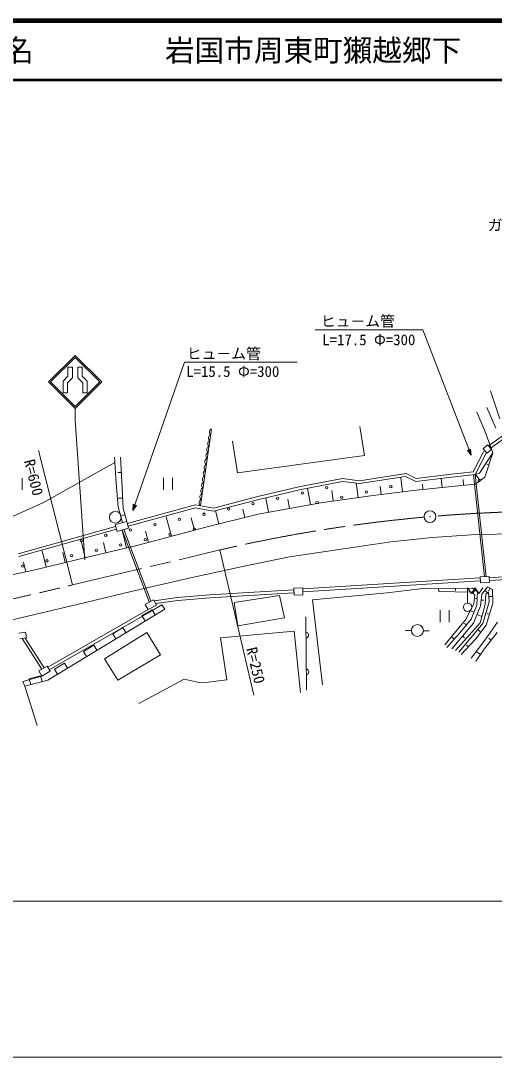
# Model space of a CAD drawing. Units: millimetres, scale not verified. Extents: x 40000 to 680000, y 20000 to 380000.
# Drawn here: x 380667 to 460620, y 205000 to 380000 of the extents above; entities that cross this region are included whole.
import ezdxf
from ezdxf.enums import TextEntityAlignment as Align

# ---------------------------------------------------------------- set-up
doc = ezdxf.new("R2010")
doc.units = ezdxf.units.MM
doc.header["$LTSCALE"] = 1000
doc.linetypes.add('CHAIN', pattern=[18.5, 12, -1.5, 3.5, -1.5])
for name, color, linetype, lineweight in [('M-BGD', 7, 'Continuous', 13), ('M-BMK', 2, 'CHAIN', 13), ('M-BMK-SRVR', 3, 'Continuous', 13), ('M-STR-HTXT', 7, 'Continuous', 13), ('M-STR-STRC', 7, 'Continuous', 13), ('M-TTL', 2, 'Continuous', 140), ('M-TTL-BAND', 7, 'Continuous', 13), ('M-TTL-LINE', 7, 'Continuous', 50), ('M-TTL-TXT', 7, 'Continuous', 13)]:
    doc.layers.add(name, color=color, linetype=linetype, lineweight=lineweight)
doc.styles.add('ＭＳ ゴシック', font='')
doc.styles.get('ＭＳ ゴシック').set_extended_font_data('MS Gothic')

msp = doc.modelspace()

# ---------------------------------------------------------------- linework, layer by layer
at = {"layer": 'M-BGD'}
for p, q in [((461535, 312799), (460006, 317528)), ((457656, 313893), (459028, 310767)), ((459381, 314675), (460871, 311236)), ((438733, 306602), (437947, 311500)), ((412897, 311069), (411001, 298133)), ((412429, 309808), (412392, 309693)), ((412506, 309918), (412429, 309808)), ((412577, 309988), (412506, 309918)), ((412536, 310678), (412519, 310560)), ((412519, 310560), (412522, 310439)), ((412522, 310439), (412564, 310312)), ((412574, 310794), (412536, 310678)), ((412564, 310312), (412611, 310224)), ((412650, 310903), (412574, 310794)), ((412645, 310038), (412577, 309988)), ((412611, 310224), (412662, 310157)), ((412752, 310083), (412645, 310038)), ((412721, 310974), (412650, 310903)), ((412662, 310157), (412752, 310083)), ((412789, 311024), (412721, 310974)), ((412897, 311069), (412789, 311024)), ((459028, 310767), (460350, 307072)), ((459659, 308202), (462762, 310440)), ((459952, 307798), (463055, 310037)), ((412288, 308016), (412217, 307946)), ((412247, 308707), (412230, 308588)), ((412230, 308588), (412233, 308467)), ((412233, 308467), (412275, 308340)), ((412285, 308822), (412247, 308707)), ((412275, 308340), (412322, 308253)), ((412361, 308932), (412285, 308822)), ((412356, 308067), (412288, 308016)), ((412322, 308253), (412373, 308185)), ((412463, 308111), (412356, 308067)), ((412432, 309002), (412361, 308932)), ((412373, 308185), (412463, 308111)), ((412392, 309693), (412375, 309574)), ((412375, 309574), (412377, 309453)), ((412377, 309453), (412419, 309326)), ((412419, 309326), (412467, 309239)), ((412500, 309053), (412432, 309002)), ((412467, 309239), (412518, 309171)), ((412608, 309097), (412500, 309053)), ((412518, 309171), (412608, 309097)), ((416438, 308992), (417264, 303663)), ((459470, 308404), (458739, 307724)), ((460146, 307681), (459470, 308404)), ((396802, 301899), (396527, 306288)), ((397510, 306327), (397785, 301155)), ((411959, 306735), (411941, 306617)), ((411941, 306617), (411944, 306496)), ((411944, 306496), (411986, 306369)), ((411996, 306850), (411959, 306735)), ((411986, 306369), (412033, 306281)), ((412072, 306960), (411996, 306850)), ((412033, 306281), (412084, 306213)), ((412143, 307030), (412072, 306960)), ((412103, 307721), (412086, 307603)), ((412086, 307603), (412088, 307481)), ((412088, 307481), (412130, 307354)), ((412140, 307836), (412103, 307721)), ((412130, 307354), (412178, 307267)), ((412217, 307946), (412140, 307836)), ((412211, 307081), (412143, 307030)), ((412178, 307267), (412229, 307199)), ((412319, 307126), (412211, 307081)), ((412229, 307199), (412319, 307126)), ((417264, 303663), (438733, 306602)), ((458854, 307351), (457066, 303848)), ((459300, 307125), (457389, 303383)), ((460350, 307072), (458148, 303624)), ((458739, 307724), (459415, 307001)), ((460350, 307072), (459053, 302946)), ((459053, 302946), (460350, 307072)), ((459415, 307001), (460146, 307681)), ((384495, 298647), (396583, 305390)), ((411655, 304665), (411638, 304546)), ((411638, 304546), (411640, 304425)), ((411692, 304780), (411655, 304665)), ((411769, 304890), (411692, 304780)), ((411778, 305710), (411759, 305580)), ((411759, 305580), (411762, 305447)), ((411762, 305447), (411808, 305307)), ((411840, 304960), (411769, 304890)), ((411819, 305837), (411778, 305710)), ((411808, 305307), (411860, 305211)), ((411903, 305958), (411819, 305837)), ((411908, 305011), (411840, 304960)), ((411860, 305211), (411916, 305136)), ((411981, 306035), (411903, 305958)), ((412015, 305055), (411908, 305011)), ((411916, 305136), (412015, 305055)), ((412056, 306090), (411981, 306035)), ((412174, 306140), (412056, 306090)), ((412084, 306213), (412174, 306140)), ((459701, 305009), (459367, 305114)), ((380890, 300785), (380890, 302778)), ((397648, 303741), (397073, 303711)), ((404784, 302817), (404784, 300825)), ((406304, 300825), (406304, 302817)), ((411403, 302808), (411366, 302693)), ((411480, 302918), (411403, 302808)), ((411551, 302988), (411480, 302918)), ((411511, 303679), (411493, 303561)), ((411493, 303561), (411496, 303439)), ((411496, 303439), (411538, 303312)), ((411548, 303794), (411511, 303679)), ((411538, 303312), (411586, 303225)), ((411625, 303904), (411548, 303794)), ((411619, 303039), (411551, 302988)), ((411586, 303225), (411636, 303157)), ((411727, 303084), (411619, 303039)), ((411695, 303974), (411625, 303904)), ((411636, 303157), (411727, 303084)), ((411640, 304425), (411682, 304298)), ((411682, 304298), (411730, 304211)), ((411763, 304025), (411695, 303974)), ((411730, 304211), (411781, 304143)), ((411871, 304069), (411763, 304025)), ((411781, 304143), (411871, 304069)), ((445726, 303541), (437874, 302348)), ((445652, 303026), (437881, 301845)), ((445652, 303026), (437881, 301845)), ((445134, 300487), (444831, 302901)), ((447360, 302229), (445652, 303026)), ((447360, 302229), (445652, 303026)), ((447443, 302741), (445726, 303541)), ((452925, 302889), (447360, 302229)), ((452925, 302889), (447360, 302229)), ((452866, 303383), (447443, 302741)), ((457066, 303848), (452866, 303383)), ((457389, 303383), (452925, 302889)), ((457389, 303383), (452925, 302889)), ((457091, 303351), (458951, 286101)), ((458148, 303624), (457389, 303383)), ((457389, 303383), (459249, 286133)), ((459053, 302946), (457401, 301771)), ((457401, 301771), (459053, 302946)), ((458227, 302359), (457474, 303410)), ((397117, 297902), (396802, 301899)), ((397785, 301155), (397943, 297667)), ((411262, 301017), (411191, 300946)), ((411222, 301707), (411204, 301589)), ((411204, 301589), (411207, 301468)), ((411207, 301468), (411249, 301341)), ((411259, 301823), (411222, 301707)), ((411249, 301341), (411297, 301253)), ((411336, 301932), (411259, 301823)), ((411330, 301067), (411262, 301017)), ((411297, 301253), (411347, 301185)), ((411438, 301112), (411330, 301067)), ((411406, 302003), (411336, 301932)), ((411347, 301185), (411438, 301112)), ((411366, 302693), (411349, 302575)), ((411349, 302575), (411351, 302454)), ((411351, 302454), (411393, 302327)), ((411393, 302327), (411441, 302239)), ((411474, 302053), (411406, 302003)), ((411441, 302239), (411492, 302171)), ((411582, 302098), (411474, 302053)), ((411492, 302171), (411582, 302098)), ((427636, 301316), (420725, 299665)), ((434971, 302706), (427636, 301316)), ((434988, 302202), (427741, 300829)), ((434988, 302202), (427741, 300829)), ((429580, 298311), (429073, 301081)), ((437874, 302348), (434971, 302706)), ((437881, 301845), (434988, 302202)), ((437881, 301845), (434988, 302202)), ((437620, 299517), (437279, 301919)), ((441518, 300037), (441344, 301427)), ((453469, 301379), (446942, 300713)), ((446942, 300713), (453469, 301379)), ((448574, 300879), (448483, 301765)), ((451837, 301212), (451680, 302741)), ((457401, 301771), (453469, 301379)), ((453469, 301379), (457401, 301771)), ((455435, 301575), (455340, 302519)), ((397864, 299411), (397001, 299372)), ((410933, 299735), (410915, 299617)), ((410915, 299617), (410918, 299496)), ((410918, 299496), (410960, 299369)), ((410970, 299851), (410933, 299735)), ((410960, 299369), (411008, 299282)), ((411047, 299961), (410970, 299851)), ((411008, 299282), (411058, 299214)), ((411118, 300031), (411047, 299961)), ((411077, 300721), (411060, 300603)), ((411060, 300603), (411062, 300482)), ((411062, 300482), (411104, 300355)), ((411114, 300837), (411077, 300721)), ((411104, 300355), (411152, 300267)), ((411191, 300946), (411114, 300837)), ((411186, 300081), (411118, 300031)), ((411152, 300267), (411203, 300200)), ((411293, 300126), (411186, 300081)), ((411203, 300200), (411293, 300126)), ((420725, 299665), (413223, 297714)), ((427741, 300829), (420846, 299181)), ((427741, 300829), (420846, 299181)), ((422500, 297024), (422052, 299470)), ((426040, 297668), (425750, 299251)), ((439710, 299811), (431350, 298633)), ((431350, 298633), (439710, 299811)), ((433440, 298928), (433193, 300670)), ((446942, 300713), (439710, 299811)), ((439710, 299811), (446942, 300713)), ((377928, 295669), (384495, 298647)), ((397833, 295264), (397117, 297902)), ((397943, 297667), (398560, 295468)), ((410161, 298292), (398656, 295141)), ((410182, 297781), (398788, 294660)), ((410182, 297781), (398788, 294660)), ((413223, 297714), (410161, 298292)), ((413241, 297204), (410182, 297781)), ((413241, 297204), (410182, 297781)), ((410788, 298750), (410771, 298631)), ((410771, 298631), (410773, 298510)), ((410773, 298510), (410815, 298383)), ((410825, 298865), (410788, 298750)), ((410815, 298383), (410863, 298296)), ((410902, 298975), (410825, 298865)), ((410863, 298296), (410914, 298228)), ((410973, 299045), (410902, 298975)), ((410914, 298228), (411004, 298154)), ((411041, 299095), (410973, 299045)), ((411149, 299140), (411041, 299095)), ((411058, 299214), (411149, 299140)), ((420846, 299181), (413241, 297204)), ((420846, 299181), (413241, 297204)), ((418532, 296144), (418182, 297514)), ((431350, 298633), (420730, 296702)), ((420730, 296702), (431350, 298633)), ((398251, 296568), (397821, 296448)), ((406111, 292940), (405233, 296263)), ((409995, 293960), (409443, 296049)), ((420730, 296702), (411937, 294470)), ((411937, 294470), (420730, 296702)), ((414135, 295028), (413558, 297287)), ((396686, 294635), (380228, 290006)), ((396822, 294156), (380358, 289525)), ((396822, 294156), (380358, 289525)), ((398560, 295468), (396606, 294920)), ((396606, 294920), (396931, 293769)), ((396931, 293769), (396822, 294156)), ((396931, 293769), (398885, 294317)), ((398885, 294317), (396931, 293769)), ((398539, 290997), (397818, 294018)), ((398099, 294097), (402645, 281977)), ((398885, 294317), (398560, 295468)), ((398788, 294660), (398885, 294317)), ((411937, 294470), (400286, 291410)), ((400286, 291410), (411937, 294470)), ((397818, 293992), (402364, 281872)), ((402227, 291920), (401725, 293819)), ((384956, 287743), (384271, 290527)), ((400286, 291410), (389806, 288928)), ((389806, 288928), (400286, 291410)), ((391553, 289341), (390867, 292216)), ((395046, 290169), (394625, 291932)), ((389806, 288928), (383339, 287348)), ((383339, 287348), (389806, 288928)), ((388189, 288533), (387773, 290225)), ((383339, 287348), (376016, 285768)), ((376016, 285768), (383339, 287348)), ((381508, 286953), (381154, 288582)), ((459769, 285971), (480967, 287317)), ((428288, 284095), (458246, 285922)), ((428319, 283598), (458276, 285424)), ((459760, 286157), (458238, 286085)), ((458238, 286085), (458286, 285090)), ((459808, 285162), (459760, 286157)), ((459801, 285474), (481037, 286822)), ((419145, 283455), (426799, 283923)), ((428284, 284268), (426790, 284225)), ((426790, 284225), (426825, 283030)), ((428318, 283072), (428284, 284268)), ((448118, 284069), (442533, 283407)), ((451197, 284135), (448118, 284069)), ((451197, 284135), (456957, 284220)), ((451282, 283625), (451197, 284135)), ((456786, 283540), (451282, 283625)), ((454077, 284178), (454082, 283820)), ((456118, 281686), (456118, 284246)), ((456118, 284246), (456758, 283286)), ((456758, 283286), (457398, 284246)), ((457341, 283072), (456786, 283540)), ((456957, 284220), (457810, 283583)), ((457383, 283902), (456985, 283372)), ((457398, 284246), (458038, 283286)), ((457810, 283583), (457682, 281329)), ((458038, 283286), (458678, 284246)), ((458286, 285090), (459808, 285162)), ((458535, 283200), (459474, 284433)), ((459004, 283817), (459526, 283422)), ((459474, 284433), (460327, 283965)), ((459900, 284199), (459626, 283701)), ((460327, 283965), (460370, 281669)), ((403110, 282229), (401705, 281468)), ((403587, 281353), (403110, 282229)), ((403202, 282059), (407157, 282605)), ((403457, 281592), (407213, 282110)), ((407157, 282605), (412575, 283072)), ((407213, 282110), (412611, 282576)), ((412575, 283072), (419145, 283455)), ((412611, 282576), (419176, 282958)), ((416696, 281791), (424341, 282976)), ((417344, 277831), (416696, 281791)), ((419176, 282958), (426830, 283426)), ((424341, 282976), (425194, 279192)), ((426825, 283030), (428318, 283072)), ((442533, 283407), (429955, 282240)), ((429955, 282240), (431596, 267905)), ((457170, 281542), (457341, 283072)), ((457746, 282456), (457463, 282472)), ((458322, 281202), (458535, 283200)), ((458428, 282201), (458845, 282157)), ((458663, 278225), (459772, 281882)), ((459175, 283200), (459090, 281457)), ((459644, 283498), (459175, 283200)), ((459772, 281882), (459644, 283498)), ((460348, 282817), (459699, 282805)), ((385246, 270868), (402183, 280593)), ((404972, 280680), (385261, 268690)), ((385496, 270436), (402432, 280161)), ((385496, 270436), (402432, 280161)), ((402840, 280550), (401134, 279512)), ((401705, 281468), (402183, 280593)), ((402183, 280593), (403587, 281353)), ((402432, 280161), (404502, 281402)), ((403361, 279700), (402840, 280550)), ((404502, 281402), (404972, 280680)), ((451460, 280462), (451460, 278470)), ((452979, 278470), (452979, 280462)), ((455762, 278863), (457170, 281542)), ((457213, 280139), (456566, 280392)), ((457682, 281329), (456743, 278948)), ((457127, 278268), (458322, 281202)), ((459090, 281457), (458236, 278353)), ((460370, 281669), (459260, 277970)), ((401134, 279512), (401654, 278662)), ((425194, 279192), (417344, 277831)), ((428915, 266958), (428830, 279373)), ((452264, 274654), (455762, 278863)), ((453458, 273931), (457127, 278268)), ((458236, 278353), (454098, 273676)), ((456743, 278948), (455122, 277035)), ((455933, 277992), (455617, 278258)), ((457724, 279735), (458527, 279410)), ((459218, 275632), (461138, 278438)), ((459815, 279820), (459447, 279929)), ((381477, 276791), (380358, 276605)), ((381641, 275808), (381477, 276791)), ((394831, 272296), (401985, 276725)), ((397913, 277553), (396206, 276515)), ((396206, 276515), (396727, 275664)), ((398433, 276702), (397913, 277553)), ((401985, 276725), (404289, 272941)), ((414400, 275833), (426815, 276938)), ((426815, 276938), (427882, 266606)), ((428968, 276729), (428848, 276768)), ((429068, 276670), (428968, 276729)), ((429169, 276571), (429068, 276670)), ((429230, 276471), (429169, 276571)), ((446650, 277053), (445650, 277053)), ((448649, 277023), (449648, 276992)), ((455122, 277035), (452605, 274186)), ((454610, 273378), (458663, 278225)), ((459260, 277970), (457468, 275589)), ((458364, 276780), (457804, 277198)), ((461095, 276737), (459090, 274144)), ((380523, 275623), (381641, 275808)), ((380888, 275683), (384206, 270502)), ((381424, 275772), (384640, 270751)), ((415467, 268732), (414400, 275833)), ((428854, 275771), (428974, 275812)), ((428974, 275812), (429074, 275873)), ((429074, 275873), (429173, 275973)), ((429173, 275973), (429232, 276073)), ((429270, 276352), (429230, 276471)), ((429232, 276073), (429271, 276193)), ((429271, 276193), (429270, 276352)), ((453863, 275611), (453398, 276019)), ((457468, 275589), (455037, 272996)), ((455293, 276100), (455620, 275825)), ((456701, 272400), (459218, 275632)), ((460092, 275441), (459697, 275744)), ((392985, 274555), (391278, 273517)), ((391278, 273517), (391799, 272667)), ((393506, 273705), (392985, 274555)), ((456253, 274293), (455956, 274568)), ((459090, 274144), (457511, 271890)), ((458300, 273017), (457574, 273522)), ((388057, 271558), (386351, 270520)), ((388578, 270707), (388057, 271558)), ((397036, 268647), (394831, 272296)), ((404289, 272941), (397036, 268647)), ((385146, 271041), (383738, 270233)), ((383738, 270233), (384237, 269370)), ((384237, 269370), (385645, 270178)), ((384237, 269370), (385645, 270178)), ((385645, 270178), (385146, 271041)), ((385645, 270178), (385496, 270436)), ((386351, 270520), (386872, 269669)), ((429011, 270521), (428890, 270560)), ((428897, 269564), (429017, 269605)), ((429111, 270462), (429011, 270521)), ((429017, 269605), (429116, 269665)), ((429212, 270363), (429111, 270462)), ((429116, 269665), (429216, 269765)), ((429272, 270264), (429212, 270363)), ((429216, 269765), (429275, 269865)), ((429313, 270145), (429272, 270264)), ((429275, 269865), (429314, 269985)), ((429314, 269985), (429313, 270145)), ((381037, 268434), (384237, 269370)), ((381379, 267669), (381037, 268434)), ((385261, 268690), (381379, 267669)), ((384032, 269397), (382098, 268889)), ((382098, 268889), (382353, 267925)), ((384287, 268433), (384032, 269397)), ((400620, 264735), (408257, 268860)), ((408257, 268860), (410774, 268264)), ((410774, 268264), (412310, 268307)), ((412310, 268307), (415467, 268732)), ((381379, 267669), (383469, 261036))]:
    msp.add_line(p, q, dxfattribs=at)
msp.add_circle((456118, 280966), 720, dxfattribs=at)
for centre, major_axis in [((432341, 301164), (200, 0)), ((443154, 301334), (200, 0)), ((458111, 302399), (200, 0)), ((424051, 299375), (200, 0)), ((428196, 300269), (200, 0)), ((434863, 299545), (200, 0)), ((439008, 300440), (200, 0)), ((415760, 297586), (200, 0)), ((419905, 298481), (200, 0)), ((430718, 298651), (200, 0)), ((396645, 296178), (1000, 0)), ((407469, 295798), (200, 0)), ((411615, 296692), (200, 0)), ((399178, 294009), (200, 0)), ((403324, 294903), (200, 0)), ((409991, 294179), (200, 0)), ((390888, 292220), (200, 0)), ((395033, 293114), (200, 0)), ((401700, 292390), (200, 0)), ((405845, 293285), (200, 0)), ((393409, 290602), (200, 0)), ((397555, 291496), (200, 0)), ((385118, 288813), (200, 0)), ((389264, 289707), (200, 0)), ((380973, 287918), (200, 0)), ((447649, 277053), (1000, 0))]:
    msp.add_ellipse(centre, major_axis=major_axis, ratio=0.99659, dxfattribs=at)
at = {"layer": 'M-BMK'}
msp.add_line((389393, 284735), (414297, 290647), dxfattribs=at)
for centre, major_axis, start_param, end_param in [((471285, 48127), (249928, 0), 1.4554444, 1.6530001), ((471245, 48123), (249928, 0), 1.6608373, 1.8006719), ((248023, 865677), (599826, 0), 4.8874322, 4.9503115)]:
    msp.add_ellipse(centre, major_axis=major_axis, ratio=0.99659, start_param=start_param, end_param=end_param, dxfattribs=at)
at = {"layer": 'M-BMK-SRVR'}
for major_axis in [(1000, 0), (40, 0)]:
    msp.add_ellipse((449767, 296277), major_axis=major_axis, ratio=0.99659, dxfattribs=at)
at = {"layer": 'M-STR-HTXT'}
for p, q in [((448586, 327813), (430364, 327813)), ((456726, 306627), (448586, 327813)), ((399603, 297330), (408335, 322337)), ((408335, 322337), (427362, 322337)), ((389393, 284735), (383657, 307444)), ((456107, 307457), (456630, 307657)), ((456726, 306627), (456107, 307457)), ((456196, 307448), (456569, 307591)), ((456626, 306887), (456196, 307448)), ((456285, 307440), (456509, 307525)), ((456568, 307036), (456285, 307440)), ((456374, 307431), (456449, 307460)), ((456483, 307259), (456374, 307431)), ((456449, 307460), (456483, 307259)), ((456509, 307525), (456568, 307036)), ((456569, 307591), (456626, 306887)), ((456630, 307657), (456726, 306627)), ((399603, 297330), (399667, 298363)), ((400196, 298179), (399603, 297330)), ((399667, 298363), (400196, 298179)), ((399695, 297593), (399730, 298299)), ((400107, 298168), (399695, 297593)), ((399730, 298299), (400107, 298168)), ((399748, 297744), (399792, 298235)), ((400019, 298156), (399748, 297744)), ((399792, 298235), (400019, 298156)), ((399827, 297970), (399855, 298171)), ((399930, 298145), (399827, 297970)), ((399855, 298171), (399930, 298145)), ((414297, 290647), (420030, 266120)), ((219352, 231333), (516589, 231333))]:
    msp.add_line(p, q, dxfattribs=at)
at = {"layer": 'M-STR-STRC'}
for p, q in [((385355, 319014), (389854, 323497)), ((385709, 319014), (389854, 323145)), ((394353, 319013), (389854, 323497)), ((393999, 319013), (389854, 323145)), ((388645, 319998), (388645, 321504)), ((388645, 321504), (389395, 321504)), ((388645, 321504), (388645, 319998)), ((388645, 321504), (389395, 321504)), ((389395, 321504), (389395, 319689)), ((389395, 321504), (389395, 319689)), ((390311, 321504), (391061, 321504)), ((390311, 321504), (390311, 319689)), ((390311, 321504), (390311, 319689)), ((390311, 321504), (391061, 321504)), ((391061, 321504), (391061, 319998)), ((391061, 321504), (391061, 319998)), ((385355, 319014), (389854, 314530)), ((385709, 319014), (389854, 314882)), ((388645, 319998), (387812, 319168)), ((387812, 319168), (388645, 319998)), ((387812, 317157), (387812, 319168)), ((387812, 319168), (387812, 317157)), ((389395, 319689), (388562, 318859)), ((388562, 318859), (389395, 319689)), ((388562, 318859), (388562, 317157)), ((388562, 318859), (388562, 317157)), ((389854, 314882), (393999, 319013)), ((389854, 314530), (394353, 319013)), ((391144, 318858), (390311, 319689)), ((391144, 318858), (390311, 319689)), ((391061, 319998), (391894, 319168)), ((391894, 319168), (391061, 319998)), ((391144, 317157), (391144, 318858)), ((391144, 318858), (391144, 317157)), ((391894, 319168), (391894, 317157)), ((391894, 319168), (391894, 317157)), ((388562, 317157), (387812, 317157)), ((387812, 317157), (388562, 317157)), ((391894, 317157), (391144, 317157)), ((391144, 317157), (391894, 317157)), ((389854, 314530), (389854, 312537)), ((389854, 312537), (391510, 288966)), ((443159, 292010), (450149, 292748)), ((450149, 292748), (457549, 293239)), ((457549, 293239), (466184, 293403)), ((432532, 290453), (443159, 292010)), ((418389, 287913), (426036, 289470)), ((426036, 289470), (432532, 290453)), ((409343, 285946), (418389, 287913)), ((399312, 283651), (409343, 285946)), ((390184, 281439), (399312, 283651)), ((379001, 278816), (390184, 281439))]:
    msp.add_line(p, q, dxfattribs=at)
at = {"layer": 'M-TTL'}
msp.add_line((680000, 380000), (40000, 380000), dxfattribs=at)
at = {"layer": 'M-TTL-BAND'}
msp.add_line((40000, 205000), (579000, 205000), dxfattribs=at)
at = {"layer": 'M-TTL-LINE'}
msp.add_line((40000, 370000), (680000, 370000), dxfattribs=at)

# ---------------------------------------------------------------- texts
at = {"layer": 'M-STR-HTXT', "style": 'ＭＳ ゴシック'}
for s, p in [('ガ－ドレール', (459516, 344014)), ('ヒュ－ム管', (431336, 327813)), ('L=17.5 Φ=300', (431579, 324666)), ('ヒュ－ム管', (408703, 322337)), ('L=15.5 Φ=300', (408611, 319314))]:
    msp.add_text(s, height=1833, dxfattribs=at).set_placement(p, align=Align.BOTTOM_LEFT)
for s, rotation, p in [('R=600', 284.146, (380679, 305553)), ('R=250', 283.344, (418188, 273865))]:
    msp.add_text(s, height=1833, rotation=rotation, dxfattribs=at).set_placement(p, align=Align.BOTTOM_LEFT)
at = {"layer": 'M-TTL-TXT', "style": 'ＭＳ ゴシック'}
for s, p in [('地 名', (370380, 375000)), ('岩国市周東町獺越郷下', (405024, 375000))]:
    msp.add_text(s, height=3666, dxfattribs=at).set_placement(p, align=Align.MIDDLE_LEFT)

doc.saveas('drawing.dxf')
